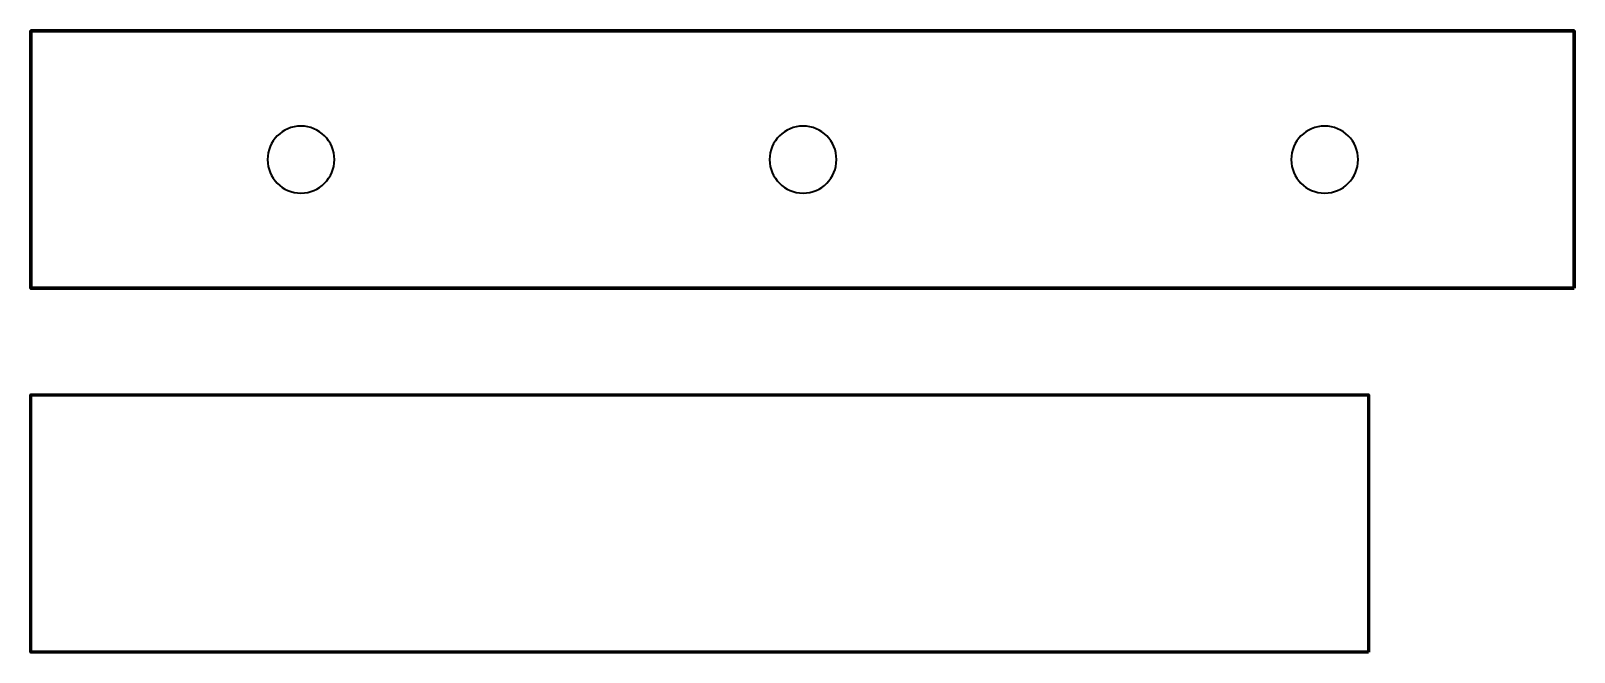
# Model space of a CAD drawing. Header units: millimetres. Extents: x 0 to 300, y -121 to 0.
import ezdxf

# ---------------------------------------------------------------- set-up
doc = ezdxf.new("R2010")
doc.units = ezdxf.units.MM
doc.header["$MEASUREMENT"] = 0
doc.layers.add('Capa 1', color=7, linetype='Continuous')

msp = doc.modelspace()

# ---------------------------------------------------------------- linework, layer by layer
at = {"layer": 'Capa 1', "color": 250, "lineweight": 70, "true_color": 0x1c1c1b}
msp.add_lwpolyline([(300, -50), (0, -50), (0, 0), (300, 0), (300, -50)], dxfattribs=at)
at = {"layer": 'Capa 1', "color": 250, "lineweight": 60, "true_color": 0x1c1c1b}
msp.add_lwpolyline([(260, -120.66), (0, -120.66), (0, -70.66), (260, -70.66), (260, -120.66)], dxfattribs=at)
at = {"layer": 'Capa 1', "color": 12, "lineweight": 40, "true_color": 0xe30513}
for points in [[(59, -25), (59, -28.59), (56.09, -31.5), (52.5, -31.5), (48.91, -31.5), (46, -28.59), (46, -25), (46, -21.41), (48.91, -18.5), (52.5, -18.5), (56.09, -18.5), (59, -21.41), (59, -25)], [(156.61, -25), (156.61, -28.59), (153.7, -31.5), (150.11, -31.5), (146.52, -31.5), (143.61, -28.59), (143.61, -25), (143.61, -21.41), (146.52, -18.5), (150.11, -18.5), (153.7, -18.5), (156.61, -21.41), (156.61, -25)], [(258, -25), (258, -28.59), (255.09, -31.5), (251.5, -31.5), (247.91, -31.5), (245, -28.59), (245, -25), (245, -21.41), (247.91, -18.5), (251.5, -18.5), (255.09, -18.5), (258, -21.41), (258, -25)]]:
    msp.add_open_spline(points, degree=3, knots=[0, 0, 0, 0, 1, 1, 1, 2, 2, 2, 3, 3, 3, 4, 4, 4, 4], dxfattribs=at)

doc.saveas('drawing.dxf')
